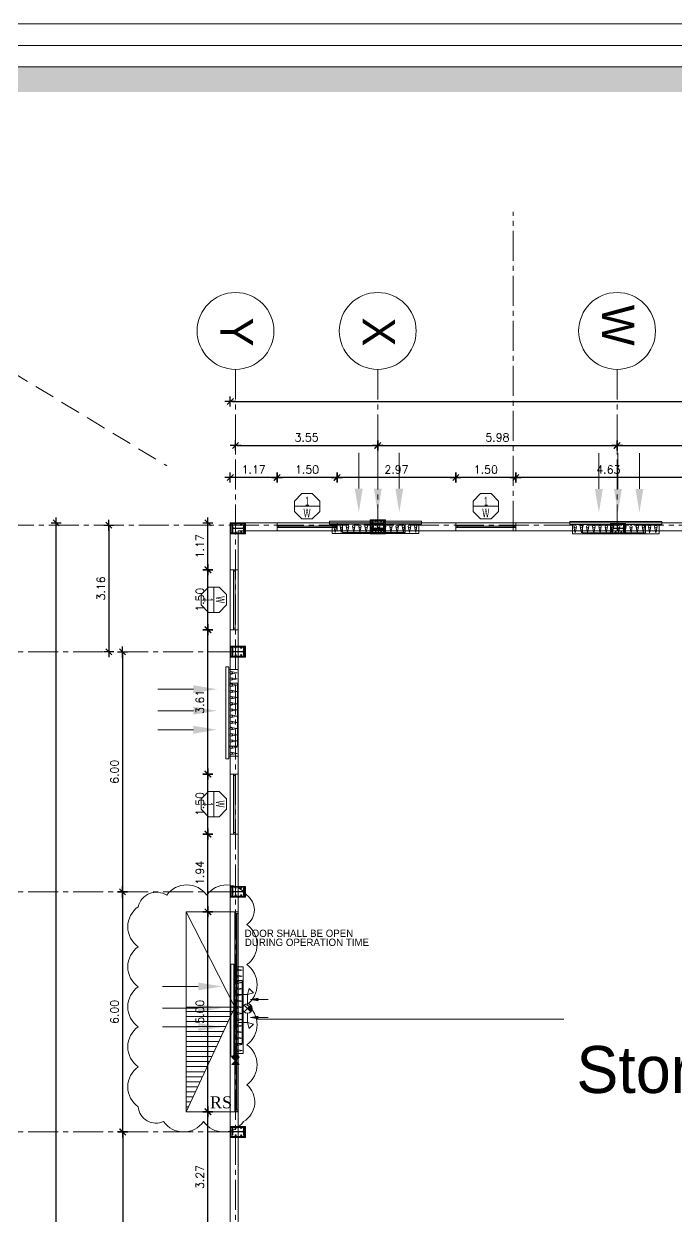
# Model space of a CAD drawing. Header units: inches. Extents: x -68096 to 69834, y -16833 to 17650.
# Drawn here: x 774.71 to 791.02, y 230.93 to 260.73 of the extents above; entities that cross this region are included whole.
import ezdxf
from ezdxf.enums import TextEntityAlignment as Align

# ---------------------------------------------------------------- set-up
doc = ezdxf.new("R2010")
doc.units = ezdxf.units.IN
doc.header["$MEASUREMENT"] = 0
doc.linetypes.add('CENTER2', pattern=[1.125, 0.75, -0.125, 0.125, -0.125])
doc.linetypes.add('HIDDEN', pattern=[0.375, 0.25, -0.125])
for name, color, linetype in [('1-EX-DUCT', 8, 'Continuous'), ('A-TEXT', 3, 'Continuous'), ('AC3', 2, 'Continuous'), ('AXES', 251, 'CENTER2'), ('ELEV', 37, 'Continuous'), ('FIXTURES', 1, 'Continuous'), ('H-DETL-TEXT', 3, 'Continuous'), ('TEXT', 23, 'Continuous'), ('TILES', 1, 'Continuous'), ('wall plan', 40, 'Continuous'), ('WIN', 1, 'Continuous'), ('WINC', 2, 'Continuous'), ('WINDOW', 30, 'Continuous')]:
    doc.layers.add(name, color=color, linetype=linetype)
for name, color, linetype, lineweight in [('A-FIX', 1, 'Continuous', 18), ('ELE 6', 14, 'Continuous', 15), ('FIRE EMERGENCY LIGHT', 211, 'Continuous', 30)]:
    doc.layers.add(name, color=color, linetype=linetype, lineweight=lineweight)
doc.styles.add('Browallia', font='')
doc.styles.add('ISCOP3', font='swissc.ttf')
doc.styles.add('MAHER_TIMES', font='times.ttf')
doc.styles.add('ROMANS', font='romans.shx')
doc.styles.get('Browallia').set_extended_font_data('BrowalliaUPC')
doc.dimstyles.new('100', dxfattribs={"dimtxt": 0.2, "dimasz": 0.035, "dimexe": 0, "dimexo": 0, "dimgap": 0.1, "dimtad": 1, "dimzin": 0, "dimdsep": 46, "dimtxsty": 'ROMANS', "dimblk": 'J2', "dimblk1": 'J2', "dimblk2": 'J2', "dimsah": 1, "dimcen": 0, "dimse1": 1, "dimse2": 1, "dimclrd": 1, "dimclre": 1, "dimclrt": 6, "dimadec": 0, "dimazin": 0, "dimtfac": 0.9, "dimtix": 1, "dimtmove": 2, "dimatfit": 3, "dimldrblk": 'J2', "dimfxl": 1, "dimtolj": 1, "dimtzin": 0, "dimarcsym": 0})

# ---------------------------------------------------------------- blocks, each defined once
blk = doc.blocks.new('FGFGFGGFH')
at = {"layer": 'ELEV', "lineweight": 5, "ltscale": 10}
blk.add_hatch(color=256, dxfattribs=at).paths.add_polyline_path([(240487.056, 378767.641), (240487.056, 378767.596, -0.414214), (240487.036, 378767.576), (240486.836, 378767.576, -0.414214), (240486.816, 378767.596), (240486.816, 378767.641, 0.414214), (240486.796, 378767.661), (240486.786, 378767.661), (240486.786, 378767.461), (240486.796, 378767.461, 0.414214), (240486.816, 378767.481), (240486.816, 378767.526, -0.414214), (240486.836, 378767.546), (240487.036, 378767.546, -0.414214), (240487.056, 378767.526), (240487.056, 378767.481, 0.414214), (240487.076, 378767.461), (240487.086, 378767.461), (240487.086, 378767.661), (240487.076, 378767.661, 0.414214)])
at = {"lineweight": 5}
for p, q in [((240486.752, 378767.701), (240487.132, 378767.701)), ((240486.752, 378767.429), (240486.752, 378767.701)), ((240486.775, 378767.677), (240487.109, 378767.677)), ((240486.775, 378767.452), (240486.775, 378767.677)), ((240487.109, 378767.452), (240486.775, 378767.452)), ((240487.109, 378767.677), (240487.109, 378767.452)), ((240487.132, 378767.701), (240487.132, 378767.429)), ((240487.132, 378767.429), (240486.752, 378767.429))]:
    blk.add_line(p, q, dxfattribs=at)
at = {"linetype": 'HIDDEN', "lineweight": 5}
for p, q in [((240486.76, 378767.693), (240487.124, 378767.693)), ((240486.76, 378767.436), (240486.76, 378767.693)), ((240487.124, 378767.436), (240486.76, 378767.436)), ((240486.767, 378767.685), (240487.117, 378767.685)), ((240486.767, 378767.444), (240486.767, 378767.685)), ((240487.117, 378767.444), (240486.767, 378767.444)), ((240487.117, 378767.685), (240487.117, 378767.444)), ((240487.124, 378767.693), (240487.124, 378767.436))]:
    blk.add_line(p, q, dxfattribs=at)
at = {"lineweight": 5}
for centre in [(240486.86, 378767.651), (240486.86, 378767.465), (240486.999, 378767.651), (240487, 378767.463)]:
    blk.add_circle(centre, 0.0141, dxfattribs=at)
blk = doc.blocks.new('J2')
for p, q in [((-4, 0), (0, 0)), ((-2.19, -2.19), (2.15, 2.15)), ((0, 3.53), (0, -3.59)), ((0, 0), (3.82, 0))]:
    blk.add_line(p, q)
blk = doc.blocks.new('*D38')
at = {"color": 251, "lineweight": -2, "transparency": 16777216}
blk.add_line((780.039, 250.194), (783.523, 250.194), dxfattribs=at)
at = {"layer": 'Defpoints', "color": 0, "transparency": 16777216}
for p in [(783.558, 250.194), (780.004, 249.764), (783.558, 249.764)]:
    blk.add_point(p, dxfattribs=at)
at = {"color": 251, "lineweight": -2, "transparency": 16777216, "xscale": 0.035, "yscale": 0.035, "zscale": 0.035, "rotation": 180}
blk.add_blockref('J2', (780.004, 250.194), dxfattribs=at)
at = {"color": 251, "lineweight": -2, "transparency": 16777216, "xscale": 0.035, "yscale": 0.035, "zscale": 0.035}
blk.add_blockref('J2', (783.558, 250.194), dxfattribs=at)
at = {"color": 251, "lineweight": 0, "transparency": 16777216, "insert": (781.781, 250.394), "char_height": 0.2, "attachment_point": 5, "style": 'ROMANS'}
blk.add_mtext('\\A1;3.55', dxfattribs=at)
blk = doc.blocks.new('*D39')
at = {"color": 251, "lineweight": -2, "transparency": 16777216}
blk.add_line((783.593, 250.194), (789.506, 250.194), dxfattribs=at)
at = {"layer": 'Defpoints', "color": 0, "transparency": 16777216}
for p in [(789.541, 250.194), (783.558, 249.764), (789.541, 249.466)]:
    blk.add_point(p, dxfattribs=at)
at = {"color": 251, "lineweight": -2, "transparency": 16777216, "xscale": 0.035, "yscale": 0.035, "zscale": 0.035, "rotation": 180}
blk.add_blockref('J2', (783.558, 250.194), dxfattribs=at)
at = {"color": 251, "lineweight": -2, "transparency": 16777216, "xscale": 0.035, "yscale": 0.035, "zscale": 0.035}
blk.add_blockref('J2', (789.541, 250.194), dxfattribs=at)
at = {"color": 251, "lineweight": 0, "transparency": 16777216, "insert": (786.55, 250.394), "char_height": 0.2, "attachment_point": 5, "style": 'ROMANS'}
blk.add_mtext('\\A1;5.98', dxfattribs=at)
blk = doc.blocks.new('*D40')
at = {"color": 251, "lineweight": -2, "transparency": 16777216}
blk.add_line((789.576, 250.194), (795.522, 250.194), dxfattribs=at)
at = {"layer": 'Defpoints', "color": 0, "transparency": 16777216}
for p in [(795.557, 250.194), (789.541, 249.466), (795.557, 248.869)]:
    blk.add_point(p, dxfattribs=at)
at = {"color": 251, "lineweight": -2, "transparency": 16777216, "xscale": 0.035, "yscale": 0.035, "zscale": 0.035, "rotation": 180}
blk.add_blockref('J2', (789.541, 250.194), dxfattribs=at)
at = {"color": 251, "lineweight": -2, "transparency": 16777216, "xscale": 0.035, "yscale": 0.035, "zscale": 0.035}
blk.add_blockref('J2', (795.557, 250.194), dxfattribs=at)
at = {"color": 251, "lineweight": 0, "transparency": 16777216, "insert": (792.549, 250.394), "char_height": 0.2, "attachment_point": 5, "style": 'ROMANS'}
blk.add_mtext('\\A1;6.02', dxfattribs=at)
blk = doc.blocks.new('*D51')
at = {"color": 251, "lineweight": -2, "transparency": 16777216}
blk.add_line((779.908, 251.291), (855.718, 251.291), dxfattribs=at)
at = {"layer": 'Defpoints', "color": 0, "transparency": 16777216}
for p in [(855.753, 251.291), (779.873, 248.26), (855.753, 248.26)]:
    blk.add_point(p, dxfattribs=at)
at = {"color": 251, "lineweight": -2, "transparency": 16777216, "xscale": 0.035, "yscale": 0.035, "zscale": 0.035, "rotation": 180}
blk.add_blockref('J2', (779.873, 251.291), dxfattribs=at)
at = {"color": 251, "lineweight": -2, "transparency": 16777216, "xscale": 0.035, "yscale": 0.035, "zscale": 0.035}
blk.add_blockref('J2', (855.753, 251.291), dxfattribs=at)
at = {"color": 251, "lineweight": 0, "transparency": 16777216, "insert": (817.813, 251.491), "char_height": 0.2, "attachment_point": 5, "style": 'ROMANS'}
blk.add_mtext('\\A1;75.88', dxfattribs=at)
blk = doc.blocks.new('*D111')
at = {"color": 251, "lineweight": -2, "transparency": 16777216}
blk.add_line((791.604, 249.39), (787.046, 249.39), dxfattribs=at)
at = {"layer": 'Defpoints', "color": 0, "transparency": 16777216}
for p in [(787.011, 249.39), (787.011, 248.26), (791.639, 248.26)]:
    blk.add_point(p, dxfattribs=at)
at = {"color": 251, "lineweight": -2, "transparency": 16777216, "xscale": 0.035, "yscale": 0.035, "zscale": 0.035, "rotation": 180}
blk.add_blockref('J2', (787.011, 249.39), dxfattribs=at)
at = {"color": 251, "lineweight": -2, "transparency": 16777216, "xscale": 0.035, "yscale": 0.035, "zscale": 0.035}
blk.add_blockref('J2', (791.639, 249.39), dxfattribs=at)
at = {"color": 251, "lineweight": 0, "transparency": 16777216, "insert": (789.325, 249.59), "char_height": 0.2, "attachment_point": 5, "style": 'ROMANS'}
blk.add_mtext('\\A1;4.63', dxfattribs=at)
blk = doc.blocks.new('*D112')
at = {"color": 251, "lineweight": -2, "transparency": 16777216}
blk.add_line((786.976, 249.39), (785.546, 249.39), dxfattribs=at)
at = {"layer": 'Defpoints', "color": 0, "transparency": 16777216}
for p in [(785.511, 249.39), (785.511, 248.26), (787.011, 248.26)]:
    blk.add_point(p, dxfattribs=at)
at = {"color": 251, "lineweight": -2, "transparency": 16777216, "xscale": 0.035, "yscale": 0.035, "zscale": 0.035, "rotation": 180}
blk.add_blockref('J2', (785.511, 249.39), dxfattribs=at)
at = {"color": 251, "lineweight": -2, "transparency": 16777216, "xscale": 0.035, "yscale": 0.035, "zscale": 0.035}
blk.add_blockref('J2', (787.011, 249.39), dxfattribs=at)
at = {"color": 251, "lineweight": 0, "transparency": 16777216, "insert": (786.261, 249.59), "char_height": 0.2, "attachment_point": 5, "style": 'ROMANS'}
blk.add_mtext('\\A1;1.50', dxfattribs=at)
blk = doc.blocks.new('*D113')
at = {"color": 251, "lineweight": -2, "transparency": 16777216}
blk.add_line((785.476, 249.39), (782.577, 249.39), dxfattribs=at)
at = {"layer": 'Defpoints', "color": 0, "transparency": 16777216}
for p in [(782.542, 249.39), (782.542, 248.26), (785.511, 248.26)]:
    blk.add_point(p, dxfattribs=at)
at = {"color": 251, "lineweight": -2, "transparency": 16777216, "xscale": 0.035, "yscale": 0.035, "zscale": 0.035, "rotation": 180}
blk.add_blockref('J2', (782.542, 249.39), dxfattribs=at)
at = {"color": 251, "lineweight": -2, "transparency": 16777216, "xscale": 0.035, "yscale": 0.035, "zscale": 0.035}
blk.add_blockref('J2', (785.511, 249.39), dxfattribs=at)
at = {"color": 251, "lineweight": 0, "transparency": 16777216, "insert": (784.027, 249.59), "char_height": 0.2, "attachment_point": 5, "style": 'ROMANS'}
blk.add_mtext('\\A1;2.97', dxfattribs=at)
blk = doc.blocks.new('*D114')
at = {"color": 251, "lineweight": -2, "transparency": 16777216}
blk.add_line((782.507, 249.39), (781.077, 249.39), dxfattribs=at)
at = {"layer": 'Defpoints', "color": 0, "transparency": 16777216}
for p in [(781.042, 249.39), (781.042, 248.26), (782.542, 248.26)]:
    blk.add_point(p, dxfattribs=at)
at = {"color": 251, "lineweight": -2, "transparency": 16777216, "xscale": 0.035, "yscale": 0.035, "zscale": 0.035, "rotation": 180}
blk.add_blockref('J2', (781.042, 249.39), dxfattribs=at)
at = {"color": 251, "lineweight": -2, "transparency": 16777216, "xscale": 0.035, "yscale": 0.035, "zscale": 0.035}
blk.add_blockref('J2', (782.542, 249.39), dxfattribs=at)
at = {"color": 251, "lineweight": 0, "transparency": 16777216, "insert": (781.792, 249.59), "char_height": 0.2, "attachment_point": 5, "style": 'ROMANS'}
blk.add_mtext('\\A1;1.50', dxfattribs=at)
blk = doc.blocks.new('*D115')
at = {"color": 251, "lineweight": -2, "transparency": 16777216}
blk.add_line((781.007, 249.39), (779.908, 249.39), dxfattribs=at)
at = {"layer": 'Defpoints', "color": 0, "transparency": 16777216}
for p in [(779.873, 249.39), (781.042, 248.26), (779.873, 247.645)]:
    blk.add_point(p, dxfattribs=at)
at = {"color": 251, "lineweight": -2, "transparency": 16777216, "xscale": 0.035, "yscale": 0.035, "zscale": 0.035, "rotation": 180}
blk.add_blockref('J2', (779.873, 249.39), dxfattribs=at)
at = {"color": 251, "lineweight": -2, "transparency": 16777216, "xscale": 0.035, "yscale": 0.035, "zscale": 0.035}
blk.add_blockref('J2', (781.042, 249.39), dxfattribs=at)
at = {"color": 251, "lineweight": 0, "transparency": 16777216, "insert": (780.458, 249.59), "char_height": 0.2, "attachment_point": 5, "style": 'ROMANS'}
blk.add_mtext('\\A1;1.17', dxfattribs=at)
blk = doc.blocks.new('*D116')
at = {"color": 251, "lineweight": -2, "transparency": 16777216}
blk.add_line((775.521, 184.937), (775.521, 248.225), dxfattribs=at)
at = {"layer": 'Defpoints', "color": 0, "transparency": 16777216}
for p in [(775.521, 248.26), (780.352, 248.26), (780.352, 184.902)]:
    blk.add_point(p, dxfattribs=at)
at = {"color": 251, "lineweight": -2, "transparency": 16777216, "xscale": 0.035, "yscale": 0.035, "zscale": 0.035}
for p, rotation in [((775.521, 248.26), 90), ((775.521, 184.902), 270)]:
    blk.add_blockref('J2', p, dxfattribs=dict(at, rotation=rotation))
at = {"color": 251, "lineweight": 0, "transparency": 16777216, "insert": (775.321, 216.581), "char_height": 0.2, "attachment_point": 5, "rotation": 90, "style": 'ROMANS'}
blk.add_mtext('\\A1;63.36', dxfattribs=at)
blk = doc.blocks.new('*D117')
at = {"color": 251, "lineweight": -2, "transparency": 16777216}
blk.add_line((776.84, 248.167), (776.84, 245.072), dxfattribs=at)
at = {"layer": 'Defpoints', "color": 0, "transparency": 16777216}
for p in [(777.499, 248.202), (776.84, 245.037), (777.499, 245.037)]:
    blk.add_point(p, dxfattribs=at)
at = {"color": 251, "lineweight": -2, "transparency": 16777216, "xscale": 0.035, "yscale": 0.035, "zscale": 0.035}
for p, rotation in [((776.84, 248.202), 90), ((776.84, 245.037), 270)]:
    blk.add_blockref('J2', p, dxfattribs=dict(at, rotation=rotation))
at = {"color": 251, "lineweight": 0, "transparency": 16777216, "insert": (776.64, 246.619), "char_height": 0.2, "attachment_point": 5, "rotation": 90, "style": 'ROMANS'}
blk.add_mtext('\\A1;3.16', dxfattribs=at)
blk = doc.blocks.new('*D118')
at = {"color": 251, "lineweight": -2, "transparency": 16777216}
blk.add_line((777.18, 245.002), (777.18, 239.072), dxfattribs=at)
at = {"layer": 'Defpoints', "color": 0, "transparency": 16777216}
for p in [(777.499, 245.037), (776.988, 239.037), (777.18, 239.037)]:
    blk.add_point(p, dxfattribs=at)
at = {"color": 251, "lineweight": -2, "transparency": 16777216, "xscale": 0.035, "yscale": 0.035, "zscale": 0.035}
for p, rotation in [((777.18, 245.037), 90), ((777.18, 239.037), 270)]:
    blk.add_blockref('J2', p, dxfattribs=dict(at, rotation=rotation))
at = {"color": 251, "lineweight": 0, "transparency": 16777216, "insert": (776.98, 242.037), "char_height": 0.2, "attachment_point": 5, "rotation": 90, "style": 'ROMANS'}
blk.add_mtext('\\A1;6.00', dxfattribs=at)
blk = doc.blocks.new('*D119')
at = {"color": 251, "lineweight": -2, "transparency": 16777216}
blk.add_line((777.18, 239.002), (777.18, 233.072), dxfattribs=at)
at = {"layer": 'Defpoints', "color": 0, "transparency": 16777216}
for p in [(776.988, 239.037), (776.415, 233.037), (777.18, 233.037)]:
    blk.add_point(p, dxfattribs=at)
at = {"color": 251, "lineweight": -2, "transparency": 16777216, "xscale": 0.035, "yscale": 0.035, "zscale": 0.035}
for p, rotation in [((777.18, 239.037), 90), ((777.18, 233.037), 270)]:
    blk.add_blockref('J2', p, dxfattribs=dict(at, rotation=rotation))
at = {"color": 251, "lineweight": 0, "transparency": 16777216, "insert": (776.98, 236.037), "char_height": 0.2, "attachment_point": 5, "rotation": 90, "style": 'ROMANS'}
blk.add_mtext('\\A1;6.00', dxfattribs=at)
blk = doc.blocks.new('*D120')
at = {"color": 251, "lineweight": -2, "transparency": 16777216}
blk.add_line((777.187, 233.002), (777.187, 227.072), dxfattribs=at)
at = {"layer": 'Defpoints', "color": 0, "transparency": 16777216}
for p in [(776.415, 233.037), (776.271, 227.037), (777.187, 227.037)]:
    blk.add_point(p, dxfattribs=at)
at = {"color": 251, "lineweight": -2, "transparency": 16777216, "xscale": 0.035, "yscale": 0.035, "zscale": 0.035}
for p, rotation in [((777.187, 233.037), 90), ((777.187, 227.037), 270)]:
    blk.add_blockref('J2', p, dxfattribs=dict(at, rotation=rotation))
at = {"color": 251, "lineweight": 0, "transparency": 16777216, "insert": (776.987, 230.037), "char_height": 0.2, "attachment_point": 5, "rotation": 90, "style": 'ROMANS'}
blk.add_mtext('\\A1;6.00', dxfattribs=at)
blk = doc.blocks.new('*D149')
at = {"color": 251, "lineweight": -2, "transparency": 16777216}
blk.add_line((779.315, 230.313), (779.315, 233.508), dxfattribs=at)
at = {"layer": 'Defpoints', "color": 0, "transparency": 16777216}
for p in [(779.315, 233.543), (779.57, 233.543), (779.873, 230.278)]:
    blk.add_point(p, dxfattribs=at)
at = {"color": 251, "lineweight": -2, "transparency": 16777216, "xscale": 0.035, "yscale": 0.035, "zscale": 0.035}
for p, rotation in [((779.315, 233.543), 90), ((779.315, 230.278), 270)]:
    blk.add_blockref('J2', p, dxfattribs=dict(at, rotation=rotation))
at = {"color": 251, "lineweight": 0, "transparency": 16777216, "insert": (779.115, 231.911), "char_height": 0.2, "attachment_point": 5, "rotation": 90, "style": 'ROMANS'}
blk.add_mtext('\\A1;3.27', dxfattribs=at)
blk = doc.blocks.new('*D150')
at = {"color": 251, "lineweight": -2, "transparency": 16777216}
blk.add_line((779.315, 233.578), (779.315, 238.504), dxfattribs=at)
at = {"layer": 'Defpoints', "color": 0, "transparency": 16777216}
for p in [(779.315, 238.539), (779.581, 238.539), (779.57, 233.543)]:
    blk.add_point(p, dxfattribs=at)
at = {"color": 251, "lineweight": -2, "transparency": 16777216, "xscale": 0.035, "yscale": 0.035, "zscale": 0.035}
for p, rotation in [((779.315, 238.539), 90), ((779.315, 233.543), 270)]:
    blk.add_blockref('J2', p, dxfattribs=dict(at, rotation=rotation))
at = {"color": 251, "lineweight": 0, "transparency": 16777216, "insert": (779.115, 236.041), "char_height": 0.2, "attachment_point": 5, "rotation": 90, "style": 'ROMANS'}
blk.add_mtext('\\A1;5.00', dxfattribs=at)
blk = doc.blocks.new('*D151')
at = {"color": 251, "lineweight": -2, "transparency": 16777216}
blk.add_line((779.315, 238.574), (779.315, 240.447), dxfattribs=at)
at = {"layer": 'Defpoints', "color": 0, "transparency": 16777216}
for p in [(779.315, 240.482), (779.873, 240.482), (779.581, 238.539)]:
    blk.add_point(p, dxfattribs=at)
at = {"color": 251, "lineweight": -2, "transparency": 16777216, "xscale": 0.035, "yscale": 0.035, "zscale": 0.035}
for p, rotation in [((779.315, 240.482), 90), ((779.315, 238.539), 270)]:
    blk.add_blockref('J2', p, dxfattribs=dict(at, rotation=rotation))
at = {"color": 251, "lineweight": 0, "transparency": 16777216, "insert": (779.115, 239.51), "char_height": 0.2, "attachment_point": 5, "rotation": 90, "style": 'ROMANS'}
blk.add_mtext('\\A1;1.94', dxfattribs=at)
blk = doc.blocks.new('*D152')
at = {"color": 251, "lineweight": -2, "transparency": 16777216}
blk.add_line((779.315, 240.517), (779.315, 241.947), dxfattribs=at)
at = {"layer": 'Defpoints', "color": 0, "transparency": 16777216}
for p in [(779.315, 241.982), (779.873, 241.982), (779.873, 240.482)]:
    blk.add_point(p, dxfattribs=at)
at = {"color": 251, "lineweight": -2, "transparency": 16777216, "xscale": 0.035, "yscale": 0.035, "zscale": 0.035}
for p, rotation in [((779.315, 241.982), 90), ((779.315, 240.482), 270)]:
    blk.add_blockref('J2', p, dxfattribs=dict(at, rotation=rotation))
at = {"color": 251, "lineweight": 0, "transparency": 16777216, "insert": (779.115, 241.232), "char_height": 0.2, "attachment_point": 5, "rotation": 90, "style": 'ROMANS'}
blk.add_mtext('\\A1;1.50', dxfattribs=at)
blk = doc.blocks.new('*D153')
at = {"color": 251, "lineweight": -2, "transparency": 16777216}
blk.add_line((779.315, 242.017), (779.315, 245.553), dxfattribs=at)
at = {"layer": 'Defpoints', "color": 0, "transparency": 16777216}
for p in [(779.315, 245.588), (779.873, 245.588), (779.873, 241.982)]:
    blk.add_point(p, dxfattribs=at)
at = {"color": 251, "lineweight": -2, "transparency": 16777216, "xscale": 0.035, "yscale": 0.035, "zscale": 0.035}
for p, rotation in [((779.315, 245.588), 90), ((779.315, 241.982), 270)]:
    blk.add_blockref('J2', p, dxfattribs=dict(at, rotation=rotation))
at = {"color": 251, "lineweight": 0, "transparency": 16777216, "insert": (779.115, 243.785), "char_height": 0.2, "attachment_point": 5, "rotation": 90, "style": 'ROMANS'}
blk.add_mtext('\\A1;3.61', dxfattribs=at)
blk = doc.blocks.new('*D154')
at = {"color": 251, "lineweight": -2, "transparency": 16777216}
blk.add_line((779.315, 245.623), (779.315, 247.053), dxfattribs=at)
at = {"layer": 'Defpoints', "color": 0, "transparency": 16777216}
for p in [(779.315, 247.088), (779.873, 247.088), (779.873, 245.588)]:
    blk.add_point(p, dxfattribs=at)
at = {"color": 251, "lineweight": -2, "transparency": 16777216, "xscale": 0.035, "yscale": 0.035, "zscale": 0.035}
for p, rotation in [((779.315, 247.088), 90), ((779.315, 245.588), 270)]:
    blk.add_blockref('J2', p, dxfattribs=dict(at, rotation=rotation))
at = {"color": 251, "lineweight": 0, "transparency": 16777216, "insert": (779.115, 246.338), "char_height": 0.2, "attachment_point": 5, "rotation": 90, "style": 'ROMANS'}
blk.add_mtext('\\A1;1.50', dxfattribs=at)
blk = doc.blocks.new('*D155')
at = {"color": 251, "lineweight": -2, "transparency": 16777216}
blk.add_line((779.315, 247.123), (779.315, 248.225), dxfattribs=at)
at = {"layer": 'Defpoints', "color": 0, "transparency": 16777216}
for p in [(779.315, 248.26), (780.616, 248.26), (779.873, 247.088)]:
    blk.add_point(p, dxfattribs=at)
at = {"color": 251, "lineweight": -2, "transparency": 16777216, "xscale": 0.035, "yscale": 0.035, "zscale": 0.035}
for p, rotation in [((779.315, 248.26), 90), ((779.315, 247.088), 270)]:
    blk.add_blockref('J2', p, dxfattribs=dict(at, rotation=rotation))
at = {"color": 251, "lineweight": 0, "transparency": 16777216, "insert": (779.115, 247.674), "char_height": 0.2, "attachment_point": 5, "rotation": 90, "style": 'ROMANS'}
blk.add_mtext('\\A1;1.17', dxfattribs=at)
blk = doc.blocks.new('F.A.L.')
at = {"layer": 'AC3', "color": 1, "linetype": 'Continuous', "lineweight": 0}
for p, q in [((-733, 411), (-1441, 411)), ((-733, 34), (-1441, 34)), ((-733, -394), (-1441, -394))]:
    blk.add_line(p, q, dxfattribs=at)
for points in [[(-733, 490), (-733, 333), (-263, 411)], [(-733, 112), (-733, -45), (-263, 34)], [(-733, -316), (-733, -472), (-263, -394)]]:
    blk.add_solid(points, dxfattribs=at)
at = {"layer": 'ELE 6', "lineweight": 0}
blk.add_lwpolyline([(-26, -513), (-26, 737), (141, 737), (141, -513), (-26, -513)], dxfattribs=at)
at = {"layer": 'H-DETL-TEXT', "color": 12, "lineweight": 0}
blk.add_lwpolyline([(-88, -837), (-26, -837), (-26, 991), (-88, 991)], close=True, dxfattribs=at)
for points in [[(-26, -785), (159, -785), (159, 939), (-26, 939)], [(16, 906), (139, 881), (16, 856)], [(16, 783), (139, 758), (16, 733)], [(16, 659), (139, 635), (16, 610)], [(16, 536), (139, 512), (16, 487)], [(16, 413), (139, 388), (16, 364)], [(16, 290), (139, 265), (16, 241)], [(16, 167), (139, 142), (16, 118)], [(16, 44), (139, 19), (16, -6)], [(16, -79), (139, -104), (16, -129)], [(16, -203), (139, -227), (16, -252)], [(16, -326), (139, -350), (16, -375)], [(16, -449), (139, -474), (16, -498)], [(16, -572), (139, -597), (16, -621)], [(16, -695), (139, -720), (16, -744)]]:
    blk.add_lwpolyline(points, dxfattribs=at)
for centre in [(16, 881), (16, 758), (16, 635), (16, 512), (16, 388), (16, 265), (16, 142), (16, 19), (16, -104), (16, -227), (16, -350), (16, -474), (16, -597), (16, -720)]:
    blk.add_circle(centre, 24.6, dxfattribs=at)

msp = doc.modelspace()

# ---------------------------------------------------------------- hatches: boundary and pattern name
at = {"layer": 'FIRE EMERGENCY LIGHT', "lineweight": 0, "true_color": 0x636466}
for points in [[(780.57562, 236.38125), (780.51878, 236.34642), (780.57562, 236.31159), (780.37644, 236.34642)], [(780.38852, 236.03759, 0.19891237), (780.42361, 236.12229, 0.19891237), (780.38852, 236.20699), (780.30382, 236.12229)], [(780.57562, 235.86333), (780.51878, 235.89815), (780.57562, 235.93298), (780.37644, 235.89815)], [(779.91383, 234.90601), (780.00442, 234.81543), (780.095, 234.90601), (780.00442, 234.99659)], [(779.91383, 234.72484), (780.095, 234.72484), (780.00442, 234.81543)]]:
    msp.add_hatch(color=251, dxfattribs=at).paths.add_polyline_path(points)
at = {"layer": 'TILES', "lineweight": 0, "ltscale": 10, "true_color": 0x636466}
h = msp.add_hatch(dxfattribs=at)
h.set_pattern_fill('ANSI31', color=251, angle=135, style=0)
h.set_pattern_definition([(180, (779.98345, 233.54341), (6e-12, -0.125), [])])
h.paths.add_polyline_path([(778.77183, 236.15269), (778.77183, 233.54341), (778.77213, 233.54341), (779.98345, 236.15269)])
at = {"layer": 'WIN', "linetype": 'Continuous', "lineweight": 0}
h = msp.add_hatch(color=86, dxfattribs=at)
h.paths.add_polyline_path([(753.52048, 259.65313), (753.52048, 111.45572), (963.30992, 111.45572), (963.30992, 259.65313)])
h.paths.add_polyline_path([(922.89008, 259.02765), (922.89008, 112.11079), (962.68444, 112.11079), (962.68444, 259.02765)], flags=16)
h.paths.add_polyline_path([(922.26459, 112.11079), (754.14633, 112.11079), (754.14633, 259.02765), (922.26459, 259.02765)], flags=16)
h = msp.add_hatch(color=7, dxfattribs=at)
h.paths.add_polyline_path([(753.52048, 259.65313), (753.52048, 111.45572), (963.30992, 111.45572), (963.30992, 259.65313)])
h.paths.add_polyline_path([(922.89008, 259.02765), (922.89008, 112.11079), (962.68444, 112.11079), (962.68444, 259.02765)], flags=16)
h.paths.add_polyline_path([(922.26459, 112.11079), (754.14633, 112.11079), (754.14633, 259.02765), (922.26459, 259.02765)], flags=16)

# ---------------------------------------------------------------- linework, layer by layer
at = {"color": 251, "linetype": 'CENTER2', "lineweight": 0, "true_color": 0x636466}
msp.add_line((786.94156, 248.05987), (786.94156, 256.02747), dxfattribs=at)
at = {"color": 251, "linetype": 'HIDDEN', "lineweight": 0, "ltscale": 2, "true_color": 0x636466}
msp.add_line((771.16704, 253.997), (778.28656, 249.68273), dxfattribs=at)
at = {"color": 1, "lineweight": 0}
msp.add_line((780.5301, 235.85408), (788.2086, 235.85408), dxfattribs=at)
at = {"color": 251, "lineweight": 0, "true_color": 0x636466}
for points in [[(803.14324, 184.90211), (779.87345, 184.90211), (779.87345, 248.25987), (817.57963, 248.25987)], [(780.07345, 191.17433), (780.07345, 248.05987), (817.53963, 248.05987)]]:
    msp.add_lwpolyline(points, dxfattribs=at)
for points in [[(779.87345, 248.25987), (855.7532, 248.25987), (855.7532, 184.90211), (779.87345, 184.90211)], [(780.07345, 248.05987), (855.5532, 248.05987), (855.5532, 185.10211), (780.07345, 185.10211)]]:
    msp.add_lwpolyline(points, close=True, dxfattribs=at)
at = {"lineweight": 0}
msp.add_lwpolyline([(855.5532, 185.10211), (780.07345, 185.10211), (780.07345, 248.05987), (855.5532, 248.05987)], close=True, dxfattribs=at)
at = {"color": 4, "lineweight": 0}
msp.add_lwpolyline([(780.28525, 238.95155, 0.52056705), (779.28525, 238.95155, 0.52056705), (778.28525, 238.95155, 0.52056705), (777.57236, 238.66445, 0.52056705), (777.57236, 237.66445, 0.52056705), (777.57236, 236.66445, 0.52056705), (777.57236, 235.66445, 0.52056705), (777.57236, 234.66445, 0.52056705), (777.57236, 233.66445, 0.52056705), (778.20542, 233.29752, 0.52056705), (779.20542, 233.29752, 0.52056705), (780.20542, 233.29752, 0.52056705), (780.28525, 234.21768, 0.52056705), (780.28525, 235.21768, 0.52056705), (780.28525, 236.21768, 0.52056705), (780.28525, 237.21768, 0.52056705), (780.28525, 238.21768, 0.52056705)], format="xyb", close=True, dxfattribs=at)
at = {"layer": 'A-FIX', "color": 251, "lineweight": 0, "true_color": 0x636466}
for p, q in [((780.07345, 238.53854), (779.98345, 238.53854)), ((779.98345, 238.49354), (779.98345, 238.53854)), ((779.98345, 233.54341), (779.98345, 238.49354)), ((780.07345, 238.49354), (779.98345, 238.49354)), ((780.01911, 233.58841), (780.01911, 238.49354)), ((780.03778, 233.58841), (780.03778, 238.49354)), ((780.07345, 238.49354), (780.07345, 238.53854)), ((780.07345, 238.24211), (780.07345, 233.55388)), ((780.07345, 233.58841), (779.98345, 233.58841)), ((780.07345, 233.54341), (779.98345, 233.54341)), ((780.07345, 233.58841), (780.07345, 233.54341))]:
    msp.add_line(p, q, dxfattribs=at)
at = {"layer": 'AXES', "color": 251, "lineweight": 0, "true_color": 0x636466}
for p, q in [((780.00442, 252.09392), (780.00442, 203.64481)), ((780.00442, 252.09392), (780.00442, 203.64481)), ((783.55835, 252.09392), (783.55835, 248.05987)), ((789.54117, 252.09392), (789.54117, 248.05987)), ((860.46026, 248.20153), (772.92187, 248.20153)), ((780.07345, 245.03723), (772.92187, 245.03723)), ((780.07345, 239.03723), (772.92187, 239.03723)), ((780.07345, 233.03723), (772.92187, 233.03723))]:
    msp.add_line(p, q, dxfattribs=at)
at = {"layer": 'AXES', "color": 251, "lineweight": 0, "ltscale": 25, "true_color": 0x636466}
for centre in [(780.00442, 253.05392), (780.00442, 253.05392), (783.55835, 253.05392), (789.54117, 253.05392)]:
    msp.add_circle(centre, 0.96, dxfattribs=at)
at = {"layer": 'FIRE EMERGENCY LIGHT', "color": 251, "lineweight": 0, "true_color": 0x636466}
for p, q in [((780.07345, 236.47227), (780.07345, 235.77231)), ((780.30382, 236.47227), (780.07345, 236.47227)), ((780.30382, 236.24207), (780.30382, 236.47227)), ((780.57562, 236.38125), (780.37644, 236.34642)), ((780.57562, 236.31159), (780.37644, 236.34642)), ((780.51878, 236.34642), (780.57562, 236.38125)), ((780.51878, 236.34642), (780.81809, 236.34642)), ((780.51878, 236.34642), (780.57562, 236.31159)), ((780.30382, 236.12229), (780.21912, 236.20699)), ((780.30382, 236.12229), (780.21912, 236.03759)), ((780.30382, 236.12229), (780.38852, 236.20699)), ((780.30382, 236.12229), (780.38852, 236.03759)), ((780.30382, 235.77231), (780.30382, 236.0025)), ((780.07345, 235.77231), (780.30382, 235.77231)), ((780.57562, 235.93298), (780.37644, 235.89815)), ((780.57562, 235.86333), (780.37644, 235.89815)), ((780.51878, 235.89815), (780.57562, 235.93298)), ((780.51878, 235.89815), (780.81809, 235.89815)), ((780.51878, 235.89815), (780.57562, 235.86333))]:
    msp.add_line(p, q, dxfattribs=at)
for points in [[(780.30382, 236.47227), (780.45142, 236.51182), (780.34337, 236.61987)], [(780.30382, 235.77231), (780.45142, 235.73276), (780.34337, 235.62471)], [(779.91383, 234.90601), (780.00442, 234.81543), (780.095, 234.90601), (780.00442, 234.99659)]]:
    msp.add_lwpolyline(points, close=True, dxfattribs=at)
msp.add_lwpolyline([(779.91383, 234.72484), (780.095, 234.72484), (780.00442, 234.81543), (779.91383, 234.72484)], dxfattribs=at)
msp.add_circle((780.30382, 236.12229), 0.11979, dxfattribs=at)
at = {"layer": 'FIXTURES', "color": 251, "lineweight": 0, "true_color": 0x636466}
for p, q in [((779.9286, 238.53854), (778.77183, 238.53854)), ((778.77183, 233.54278), (778.77183, 238.53854)), ((778.77183, 238.53407), (778.77183, 233.59498)), ((778.77183, 238.53407), (779.9836, 236.15302)), ((779.9836, 236.15302), (778.77183, 233.54278)), ((779.9286, 233.54341), (778.77183, 233.54341))]:
    msp.add_line(p, q, dxfattribs=at)
at = {"layer": 'TILES', "color": 251, "lineweight": 0, "ltscale": 10, "true_color": 0x636466}
msp.add_line((779.98345, 236.15269), (778.77183, 236.15269), dxfattribs=at)
msp.add_lwpolyline([(779.98345, 233.55841), (780.07345, 233.55841)], dxfattribs=at)
at = {"layer": 'wall plan', "color": 251, "lineweight": 0, "true_color": 0x636466}
for p, q in [((781.04237, 248.05987), (781.04237, 248.25987)), ((782.54237, 248.05987), (782.54237, 248.25987)), ((785.51112, 248.05987), (785.51112, 248.25987)), ((787.01112, 248.05987), (787.01112, 248.25987)), ((780.07345, 247.08845), (779.87345, 247.08845)), ((780.07345, 245.58845), (779.87345, 245.58845)), ((780.07345, 241.98204), (779.87345, 241.98204)), ((780.07345, 240.48204), (779.87345, 240.48204)), ((779.9286, 238.53854), (780.07345, 238.53854)), ((779.9286, 233.54341), (780.07345, 233.54341))]:
    msp.add_line(p, q, dxfattribs=at)
at = {"layer": 'WIN', "color": 7, "linetype": 'Continuous', "lineweight": 0}
for points in [[(752.44464, 110.37988), (964.38576, 110.37988), (964.38576, 260.72897), (752.44464, 260.72897)], [(752.44464, 110.37988), (964.38576, 110.37988), (964.38576, 260.72897), (752.44464, 260.72897)], [(752.98256, 110.9178), (963.84784, 110.9178), (963.84784, 260.19105), (752.98256, 260.19105)], [(752.98256, 110.9178), (963.84784, 110.9178), (963.84784, 260.19105), (752.98256, 260.19105)], [(753.52048, 111.45572), (963.30992, 111.45572), (963.30992, 259.65313), (753.52048, 259.65313)], [(753.52048, 111.45572), (963.30992, 111.45572), (963.30992, 259.65313), (753.52048, 259.65313)]]:
    msp.add_lwpolyline(points, close=True, dxfattribs=at)
at = {"layer": 'WINC', "color": 251, "lineweight": 0, "true_color": 0x636466}
for p, q in [((781.47559, 248.67169), (782.10919, 248.67169)), ((785.94434, 248.67169), (786.57794, 248.67169)), ((779.46163, 246.65523), (779.46163, 246.02163)), ((779.46163, 241.54881), (779.46163, 240.91521))]:
    msp.add_line(p, q, dxfattribs=at)
for points in [[(782.10919, 248.80291), (782.10919, 248.54047), (781.92361, 248.35489), (781.66116, 248.35489), (781.47559, 248.54047), (781.47559, 248.80291), (781.66116, 248.98849), (781.92361, 248.98849)], [(786.57794, 248.80291), (786.57794, 248.54047), (786.39237, 248.35489), (786.12992, 248.35489), (785.94434, 248.54047), (785.94434, 248.80291), (786.12992, 248.98849), (786.39237, 248.98849)], [(779.33041, 246.02163), (779.59285, 246.02163), (779.77843, 246.20721), (779.77843, 246.46965), (779.59285, 246.65523), (779.33041, 246.65523), (779.14483, 246.46965), (779.14483, 246.20721)], [(779.33041, 240.91521), (779.59285, 240.91521), (779.77843, 241.10079), (779.77843, 241.36324), (779.59285, 241.54881), (779.33041, 241.54881), (779.14483, 241.36324), (779.14483, 241.10079)]]:
    msp.add_lwpolyline(points, close=True, dxfattribs=at)
at = {"layer": 'WINDOW', "color": 251, "linetype": 'Continuous', "lineweight": 0, "ltscale": 0.05, "true_color": 0x636466}
for p, q in [((781.04237, 248.25987), (782.54237, 248.25987)), ((785.51112, 248.25987), (787.01112, 248.25987)), ((782.54237, 248.05987), (781.04237, 248.05987)), ((781.08237, 248.17987), (782.50237, 248.17987)), ((782.50237, 248.13987), (781.08237, 248.13987)), ((787.01112, 248.05987), (785.51112, 248.05987)), ((785.55112, 248.17987), (786.97112, 248.17987)), ((786.97112, 248.13987), (785.55112, 248.13987)), ((779.87345, 247.08845), (779.87345, 245.58845)), ((779.95345, 247.04845), (779.95345, 245.62845)), ((779.99345, 245.62845), (779.99345, 247.04845)), ((780.07345, 245.58845), (780.07345, 247.08845)), ((779.87345, 241.98204), (779.87345, 240.48204)), ((780.07345, 240.48204), (780.07345, 241.98204)), ((779.95345, 241.94204), (779.95345, 240.52204)), ((779.99345, 240.52204), (779.99345, 241.94204))]:
    msp.add_line(p, q, dxfattribs=at)
at = {"layer": 'WINDOW', "color": 251, "lineweight": 0, "true_color": 0x636466}
for p, q in [((781.08237, 248.17987), (781.04237, 248.17987)), ((781.08237, 248.13987), (781.04237, 248.13987)), ((781.08237, 248.17987), (781.08237, 248.13987)), ((782.50237, 248.17987), (782.50237, 248.13987)), ((782.50237, 248.17987), (782.54237, 248.17987)), ((782.50237, 248.13987), (782.54237, 248.13987)), ((785.55112, 248.17987), (785.51112, 248.17987)), ((785.55112, 248.13987), (785.51112, 248.13987)), ((785.55112, 248.17987), (785.55112, 248.13987)), ((786.97112, 248.17987), (786.97112, 248.13987)), ((786.97112, 248.17987), (787.01112, 248.17987)), ((786.97112, 248.13987), (787.01112, 248.13987)), ((779.95345, 247.04845), (779.95345, 247.08845)), ((779.95345, 247.04845), (779.99345, 247.04845)), ((779.99345, 247.04845), (779.99345, 247.08845)), ((779.95345, 245.62845), (779.99345, 245.62845)), ((779.95345, 245.62845), (779.95345, 245.58845)), ((779.99345, 245.62845), (779.99345, 245.58845)), ((779.95345, 241.94204), (779.95345, 241.98204)), ((779.99345, 241.94204), (779.99345, 241.98204)), ((779.95345, 241.94204), (779.99345, 241.94204)), ((779.95345, 240.52204), (779.99345, 240.52204)), ((779.95345, 240.52204), (779.95345, 240.48204)), ((779.99345, 240.52204), (779.99345, 240.48204))]:
    msp.add_line(p, q, dxfattribs=at)

# ---------------------------------------------------------------- block references
at = {"color": 251, "lineweight": 0, "true_color": 0x636466, "xscale": -1}
for p in [(241267.0055, -378519.44092), (241270.50512, -378519.44092), (241276.50512, -378519.44092)]:
    msp.add_blockref('FGFGFGGFH', p, dxfattribs=at)
at = {"color": 251, "lineweight": 0, "true_color": 0x636466, "rotation": 180}
for p in [(241270.50512, 379015.7672), (241267.0055, 379012.60291), (241267.0055, 379006.60291), (241267.0055, 379000.60291)]:
    msp.add_blockref('FGFGFGGFH', p, dxfattribs=at)
at = {"layer": '1-EX-DUCT', "lineweight": 0, "xscale": -0.001258056558894, "yscale": 0.001258056558894, "zscale": 0.001258056558894}
for p, rotation in [((783.60267, 248.19388), 90), ((789.60431, 248.18391), 90), ((779.87387, 243.6062), 180), ((779.99495, 236.17699), 180)]:
    msp.add_blockref('F.A.L.', p, dxfattribs=dict(at, rotation=rotation))

# ---------------------------------------------------------------- texts
at = {"color": 251, "linetype": 'Continuous', "lineweight": 0, "ltscale": 0.02, "true_color": 0x636466, "style": 'MAHER_TIMES'}
msp.add_text('RS', height=0.3, dxfattribs=at).set_placement((779.64094, 233.6274), align=Align.CENTER)
at = {"layer": 'A-TEXT', "color": 251, "linetype": 'ByBlock', "lineweight": 0, "true_color": 0x636466, "style": 'Browallia'}
for s, p in [('W', (789.16492, 253.70854)), ('Y', (779.62817, 253.38776)), ('X', (783.1821, 253.39114))]:
    msp.add_text(s, height=0.81, rotation=270, dxfattribs=at).set_placement(p)
at = {"layer": 'A-TEXT', "color": 7, "linetype": 'ByBlock', "lineweight": 0, "style": 'Browallia'}
for s, p in [('DOOR SHALL BE OPEN ', (780.2328, 237.91053)), ('DURING OPERATION TIME', (780.23664, 237.6858))]:
    msp.add_text(s, height=0.1817298, dxfattribs=at).set_placement(p)
at = {"layer": 'A-TEXT', "color": 251, "linetype": 'ByBlock', "lineweight": 0, "true_color": 0x636466, "style": 'Browallia'}
msp.add_text('Store materials manufactured 1', height=1.1745685, dxfattribs=at).set_placement((788.52526, 234.01037))
at = {"layer": 'TEXT', "color": 251, "lineweight": 0, "true_color": 0x636466, "style": 'ISCOP3', "width": 0.7}
for s, p in [('1', (781.79638, 248.80043)), ('1', (786.26513, 248.80043)), ('W', (781.79147, 248.50618)), ('W', (786.26023, 248.50618))]:
    msp.add_text(s, height=0.22, dxfattribs=at).set_placement(p, align=Align.MIDDLE)
for s, p in [('W', (779.62714, 246.33935)), ('1', (779.33289, 246.33444)), ('1', (779.33289, 241.22803)), ('W', (779.62714, 241.23293))]:
    msp.add_text(s, height=0.22, rotation=270, dxfattribs=at).set_placement(p, align=Align.MIDDLE)

# ---------------------------------------------------------------- dimensions: what is measured, and where the dimension line sits
at = {"color": 251, "lineweight": 0, "true_color": 0x636466}
for base, p1, p2, picture, middle in [((855.7532, 251.29083), (779.87345, 248.25987), (855.7532, 248.25987), '*D51', (817.81332, 251.49083)), ((783.55835, 250.19424), (780.00442, 249.76373), (783.55835, 249.76373), '*D38', (781.78138, 250.39424)), ((789.54117, 250.19424), (783.55835, 249.76373), (789.54117, 249.46624), '*D39', (786.54976, 250.39424)), ((795.55738, 250.19424), (789.54117, 249.46624), (795.55738, 248.86927), '*D40', (792.54927, 250.39424)), ((779.87345, 249.38996), (781.04237, 248.25987), (779.87345, 247.64501), '*D115', (780.45791, 249.58996)), ((781.04237, 249.38996), (782.54237, 248.25987), (781.04237, 248.25987), '*D114', (781.79237, 249.58996)), ((782.54237, 249.38996), (785.51112, 248.25987), (782.54237, 248.25987), '*D113', (784.02674, 249.58996)), ((785.51112, 249.38996), (787.01112, 248.25987), (785.51112, 248.25987), '*D112', (786.26112, 249.58996)), ((787.01112, 249.38996), (791.63871, 248.25987), (787.01112, 248.25987), '*D111', (789.32492, 249.58996))]:
    dim = msp.add_linear_dim(base=base, p1=p1, p2=p2, dimstyle='100', override={"dimclrd": 251, "dimclrt": 251}, dxfattribs=at)
    dim.commit()
    dim.dimension.update_dxf_attribs({"geometry": picture, "text_midpoint": middle})
for base, p1, p2, picture, middle in [((775.52063, 248.25987), (780.35201, 184.90211), (780.35201, 248.25987), '*D116', (775.32063, 216.58099)), ((776.84033, 245.03723), (777.4991, 248.20153), (777.4991, 245.03723), '*D117', (776.64033, 246.61938)), ((779.31479, 248.25987), (779.87345, 247.08845), (780.61619, 248.25987), '*D155', (779.11479, 247.67416)), ((779.31479, 247.08845), (779.87345, 245.58845), (779.87345, 247.08845), '*D154', (779.11479, 246.33845)), ((779.31479, 245.58845), (779.87345, 241.98204), (779.87345, 245.58845), '*D153', (779.11479, 243.78524)), ((777.18047, 239.03723), (777.4991, 245.03723), (776.98766, 239.03723), '*D118', (776.98047, 242.03723)), ((779.31479, 241.98204), (779.87345, 240.48204), (779.87345, 241.98204), '*D152', (779.11479, 241.23204)), ((779.31479, 240.48204), (779.58121, 238.53854), (779.87345, 240.48204), '*D151', (779.11479, 239.51029)), ((777.18047, 233.03723), (776.98766, 239.03723), (776.41533, 233.03723), '*D119', (776.98047, 236.03723)), ((779.31479, 238.53854), (779.57023, 233.54341), (779.58121, 238.53854), '*D150', (779.11479, 236.04097)), ((779.31479, 233.54341), (779.87345, 230.27795), (779.57023, 233.54341), '*D149', (779.11479, 231.91068)), ((777.18656, 227.03723), (776.41533, 233.03723), (776.27069, 227.03723), '*D120', (776.98656, 230.03723))]:
    dim = msp.add_linear_dim(base=base, p1=p1, p2=p2, angle=270, dimstyle='100', override={"dimclrd": 251, "dimclrt": 251}, dxfattribs=at)
    dim.commit()
    dim.dimension.update_dxf_attribs({"geometry": picture, "text_midpoint": middle})

doc.saveas('drawing.dxf')
